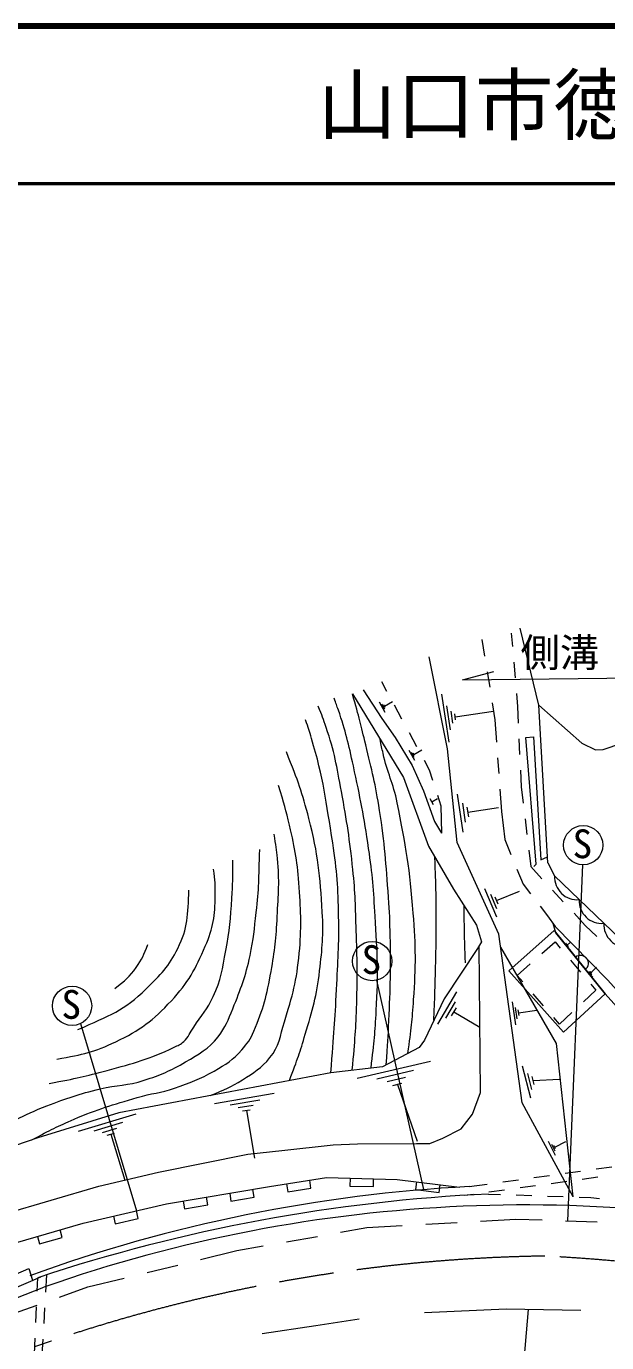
# Model space of a CAD drawing. Units: millimetres, scale not verified. Extents: x 40000 to 680000, y 20000 to 380000.
# Drawn here: x 386466 to 423404, y 296248 to 380000 of the extents above; entities that cross this region are included whole.
import ezdxf
from ezdxf.enums import TextEntityAlignment as Align

# ---------------------------------------------------------------- set-up
doc = ezdxf.new("R2010")
doc.units = ezdxf.units.MM
doc.header["$LTSCALE"] = 1000
doc.linetypes.add('CHAIN', pattern=[18.5, 12, -1.5, 3.5, -1.5])
for name, color, linetype, lineweight in [('M-BGD', 7, 'Continuous', 13), ('M-BMK', 2, 'CHAIN', 13), ('M-STR-HTXT', 7, 'Continuous', 13), ('M-TTL', 2, 'Continuous', 140), ('M-TTL-LINE', 7, 'Continuous', 50)]:
    doc.layers.add(name, color=color, linetype=linetype, lineweight=lineweight)
doc.layers.add('M-TTL-TXT', color=7, linetype='Continuous')
doc.styles.add('ＭＳ ゴシック', font='')
doc.styles.get('ＭＳ ゴシック').set_extended_font_data('MS Gothic')

msp = doc.modelspace()

# ---------------------------------------------------------------- linework, layer by layer
at = {"layer": 'M-BGD'}
for p, q in [((415457, 340992), (415633, 339919)), ((417332, 341381), (417403, 340545)), ((417488, 339549), (417573, 338552)), ((415795, 338932), (415957, 337945)), ((409067, 338312), (409398, 337700)), ((417657, 337556), (417728, 336721)), ((409308, 336349), (408946, 336993)), ((409282, 336546), (409101, 336869)), ((409301, 336663), (409211, 336824)), ((409256, 336744), (409771, 337033)), ((409875, 336821), (410351, 335942)), ((413382, 334449), (412921, 337503)), ((413470, 335243), (413239, 336770)), ((416119, 336958), (416295, 335885)), ((417728, 336721), (417776, 335667)), ((413616, 335656), (413501, 336419)), ((413791, 335877), (413733, 336259)), ((413762, 336068), (416206, 336437)), ((416295, 335885), (416394, 334462)), ((410827, 335062), (411304, 334183)), ((417820, 334668), (417865, 333669)), ((411185, 333286), (410823, 333931)), ((411159, 333484), (410978, 333806)), ((411178, 333600), (411087, 333761)), ((411133, 333681), (411648, 333970)), ((416463, 333465), (416532, 332467)), ((411780, 333304), (412112, 332691)), ((412112, 332691), (412325, 332027)), ((417910, 332670), (417957, 331616)), ((412374, 330469), (412164, 330843)), ((412269, 330656), (412643, 330866)), ((412631, 331075), (412845, 330411)), ((414272, 328721), (413906, 331150)), ((416602, 331470), (416701, 330047)), ((417957, 331616), (418085, 330565)), ((412845, 330411), (412900, 328668)), ((414424, 329365), (414240, 330579)), ((414621, 329705), (414529, 330313)), ((414575, 330009), (416518, 330302)), ((416701, 330047), (416917, 328264)), ((418206, 329572), (418326, 328579)), ((416917, 328264), (417308, 327308)), ((418447, 327587), (418575, 326535)), ((420929, 303995), (421890, 326648)), ((417687, 326382), (418079, 325426)), ((418575, 326535), (419286, 325768)), ((416413, 323312), (415658, 325134)), ((416400, 324374), (417858, 324978)), ((418079, 325426), (418557, 324808)), ((419965, 325034), (420644, 324300)), ((416407, 323843), (416029, 324754)), ((416494, 324146), (416306, 324602)), ((419168, 324017), (419646, 323399)), ((419646, 323399), (420133, 322724)), ((421324, 323566), (422034, 322799)), ((422034, 322799), (422778, 322091)), ((419285, 321009), (420122, 321742)), ((420122, 321742), (420452, 321351)), ((420970, 321434), (420796, 321662)), ((420883, 321548), (421111, 321722)), ((417696, 319617), (418533, 320350)), ((421097, 320587), (421742, 319822)), ((422527, 319511), (422116, 319937)), ((422406, 319806), (422747, 320135)), ((408764, 319309), (411746, 305986)), ((418061, 319198), (417696, 319617)), ((422467, 319659), (422261, 319871)), ((422458, 319753), (422355, 319859)), ((412667, 316505), (413875, 318573)), ((419376, 317690), (418719, 318444)), ((422716, 318667), (421924, 317932)), ((422387, 319058), (422716, 318667)), ((413175, 316901), (413780, 317935)), ((413533, 317039), (413835, 317556)), ((417612, 316480), (417411, 317924)), ((417706, 316861), (417606, 317583)), ((417825, 317061), (417775, 317422)), ((413684, 317298), (415338, 316331)), ((417800, 317242), (418956, 317402)), ((420398, 316517), (420033, 316936)), ((421191, 317252), (420398, 316517)), ((389920, 316552), (393481, 304634)), ((407528, 313070), (412196, 314164)), ((408768, 313033), (411102, 313579)), ((418568, 311798), (418051, 313841)), ((418643, 312361), (418385, 313382)), ((409424, 312858), (410591, 313132)), ((409789, 312615), (410372, 312752)), ((410081, 312684), (411346, 309063)), ((418783, 312667), (418654, 313178)), ((418718, 312923), (420402, 313006)), ((398441, 311465), (402243, 312116)), ((399435, 311374), (401336, 311700)), ((389798, 309695), (393457, 310801)), ((399953, 311202), (400904, 311365)), ((400234, 310989), (400710, 311071)), ((400472, 311030), (400993, 307989)), ((390787, 309728), (392616, 310280)), ((391318, 309622), (392232, 309898)), ((391620, 309447), (392077, 309585)), ((391849, 309516), (392733, 306589)), ((420101, 308690), (420800, 309044)), ((420147, 308164), (419705, 309039)), ((420124, 308427), (419903, 308864)), ((420156, 308581), (420045, 308799)), ((422737, 307304), (423728, 307441)), ((404583, 306086), (404505, 306580)), ((407068, 306711), (407056, 306211)), ((408556, 306175), (408568, 306675)), ((416794, 306478), (417785, 306616)), ((418775, 306753), (419766, 306891)), ((420756, 307029), (421747, 307166)), ((421853, 306660), (422844, 306797)), ((399410, 305750), (399493, 305257)), ((400972, 305507), (400889, 306000)), ((403024, 306347), (403101, 305853)), ((403101, 305853), (404583, 306086)), ((407056, 306211), (408556, 306175)), ((411307, 306485), (411246, 305989)), ((411246, 305989), (412735, 305805)), ((412735, 305805), (412796, 306301)), ((414372, 305624), (414919, 305700)), ((414661, 306182), (415804, 306340)), ((415890, 305706), (416646, 305681)), ((415910, 305837), (416900, 305974)), ((417891, 306111), (418882, 306248)), ((419872, 306385), (420863, 306522)), ((396452, 305251), (396535, 304758)), ((396535, 304758), (398014, 305008)), ((398014, 305008), (397931, 305501)), ((399493, 305257), (400972, 305507)), ((417645, 305646), (418644, 305612)), ((419644, 305578), (420643, 305544)), ((421643, 305510), (422398, 305484)), ((422398, 305484), (422937, 305431)), ((392007, 304296), (392119, 303808)), ((392119, 303808), (393581, 304144)), ((393581, 304144), (393469, 304631)), ((415380, 303986), (417627, 304115)), ((417627, 304115), (419294, 304055)), ((388750, 302947), (388611, 303427)), ((406469, 303273), (408142, 303568)), ((408142, 303568), (410389, 303698)), ((411886, 303784), (413883, 303899)), ((420793, 304000), (422792, 303927)), ((387170, 303009), (387310, 302529)), ((387310, 302529), (388750, 302947)), ((399872, 302109), (401545, 302404)), ((403022, 302665), (404992, 303012)), ((397558, 301545), (399872, 302109)), ((394158, 300717), (396101, 301190)), ((387153, 299528), (387190, 300382)), ((387754, 300567), (387691, 299472)), ((390387, 299798), (392700, 300362)), ((388575, 299150), (390387, 299798)), ((385280, 297972), (387163, 298645)), ((387065, 297530), (387109, 298529)), ((387634, 298474), (387577, 297475)), ((417145, 283581), (418424, 298367)), ((386978, 295532), (387021, 296531)), ((387520, 296477), (387462, 295479))]:
    msp.add_line(p, q, dxfattribs=at)
for points in [[(419656, 326785), (419075, 336813), (417899, 341718)], [(421276, 305522), (418031, 311512), (416545, 322241), (413896, 328078), (413275, 334023), (412113, 339888)], [(407221, 337537), (410464, 332213), (412059, 327835), (413653, 325105), (415113, 322808), (415430, 321741), (415187, 321335), (413052, 318119), (411809, 315498), (411466, 315030), (409142, 313804), (405845, 313426), (392357, 310871), (387195, 309276), (379818, 306763), (370818, 300468), (362684, 300144), (359414, 299738), (360412, 299862)], [(407911, 337776), (409088, 335966), (409945, 334757), (411021, 332966), (411749, 331359), (412455, 329412), (412900, 328668)], [(419075, 336813), (421830, 334395), (422694, 333962), (423181, 333989), (425559, 334800), (428289, 336773), (428721, 336989), (429829, 334638), (432126, 331017), (434369, 328260), (434883, 327801)], [(418758, 326555), (418926, 326687), (418250, 334761), (418755, 334797), (419217, 326975), (419635, 327154)], [(419656, 326785), (420089, 325947), (426358, 319921), (427507, 318786)], [(425916, 315481), (425700, 315778), (423305, 318451), (420177, 322321), (419998, 322911)], [(420133, 322724), (423484, 319319), (426321, 316157)], [(370818, 300468), (377034, 300873), (380682, 302765), (385006, 304414), (391087, 306197), (394870, 307089), (400573, 308251), (402735, 308467), (406005, 308846), (407545, 308900), (411301, 308927), (412139, 308927), (412977, 309251), (414139, 309845), (414869, 310791), (415382, 312170), (415284, 321498)], [(421276, 305522), (420202, 315280), (416660, 321410)], [(379929, 300910), (390090, 303856), (395387, 305072), (401954, 306180), (405575, 306747), (410061, 306639), (414042, 306147)], [(381116, 298344), (385794, 300610), (386623, 300971), (386866, 300223)], [(361122, 290137), (361076, 290626), (368907, 293892), (381612, 297952), (387385, 300447)], [(353228, 286474), (353426, 285951), (353494, 285833), (360745, 288678), (380040, 296826), (387590, 299781)], [(411801, 298161), (417004, 298391), (421760, 298310)], [(401478, 296837), (404883, 297351), (407640, 297756)]]:
    msp.add_lwpolyline(points, dxfattribs=at)
msp.add_lwpolyline([(417167, 319916), (420062, 322463), (423305, 318451), (420651, 316001)], close=True, dxfattribs=at)
for centre in [(421911, 327898), (408480, 320527), (389378, 317678)]:
    msp.add_circle(centre, 1250, dxfattribs=at)
for centre, radius, start, end in [((421518, 325866), 1432, 176.73224, 275.53411), ((423085, 324359), 1432, 176.73224, 275.53411), ((424653, 322853), 1432, 176.73224, 275.53411), ((421741, 320386), 500, 308.95149, 128.95149), ((419668, 209683), 96628, 92.97071, 109.96116), ((420967, 198315), 107511, 92.70673, 108.31099), ((418236, 212628), 92384, 75.55498, 109.37344)]:
    msp.add_arc(centre, radius, start, end, dxfattribs=at)
for points, knots in [([(409379, 313929), (409476, 315284), (409492, 315646), (409542, 316748), (409639, 318843), (409679, 320020), (409626, 322117), (409603, 323079), (409596, 323620), (409518, 324579), (409343, 326746), (409303, 327971), (408954, 330116), (408686, 331761), (408462, 332670), (408071, 334290), (407764, 335564), (407653, 335984), (407221, 337537)], [0, 0, 0, 0, 1, 1, 1, 2, 2, 2, 3, 3, 3, 4, 4, 4, 5, 5, 5, 6, 6, 6, 6]), ([(407212, 313583), (407393, 315605), (407439, 316170), (407493, 317832), (407552, 319636), (407526, 320649), (407466, 322453), (407415, 323975), (407410, 324831), (407250, 326345), (407043, 328297), (406878, 329387), (406520, 331317), (406222, 332929), (406089, 333851), (405547, 335398), (405361, 335931), (405300, 336127), (405034, 336749)], [0, 0, 0, 0, 1, 1, 1, 2, 2, 2, 3, 3, 3, 4, 4, 4, 5, 5, 5, 6, 6, 6, 6]), ([(408405, 313720), (408621, 315442), (408658, 315948), (408741, 317382), (408876, 319721), (408815, 321042), (408669, 323381), (408563, 325067), (408504, 326016), (408254, 327687), (407945, 329754), (407726, 330906), (407281, 332948), (406976, 334351), (406793, 335139), (406326, 336497), (406224, 336794), (406194, 336897), (406056, 337254)], [0, 0, 0, 0, 1, 1, 1, 2, 2, 2, 3, 3, 3, 4, 4, 4, 5, 5, 5, 6, 6, 6, 6]), ([(405845, 313426), (406053, 315974), (406113, 316652), (406209, 318724), (406294, 320538), (406385, 321556), (406344, 323372), (406304, 325204), (406254, 326238), (405966, 328047), (405550, 330664), (405382, 332159), (404615, 334695), (404474, 335162), (404434, 335330), (404237, 335884)], [0, 0, 0, 0, 1, 1, 1, 2, 2, 2, 3, 3, 3, 4, 4, 4, 5, 5, 5, 5]), ([(410744, 314649), (410979, 316254), (411023, 316732), (411119, 318075), (411272, 320219), (411263, 321434), (411095, 323576), (410878, 326341), (410626, 327885), (410074, 330603), (409820, 331851), (409447, 332493), (409173, 333738), (409096, 334087), (409066, 334206), (408988, 334636)], [0, 0, 0, 0, 1, 1, 1, 2, 2, 2, 3, 3, 3, 4, 4, 4, 5, 5, 5, 5]), ([(403212, 312927), (403736, 314299), (403877, 314707), (404223, 315874), (404682, 317423), (404951, 318304), (405135, 319910), (405302, 321356), (405391, 322180), (405304, 323633), (405163, 325978), (405045, 327314), (404453, 329588), (404012, 331280), (403794, 331916), (403020, 333831)], [0, 0, 0, 0, 1, 1, 1, 2, 2, 2, 3, 3, 3, 4, 4, 4, 5, 5, 5, 5]), ([(398169, 311972), (399133, 312364), (399465, 312498), (400217, 312976), (400958, 313448), (401421, 313698), (401974, 314382), (402575, 315126), (402610, 315738), (402892, 316652), (403408, 318323), (403679, 319287), (403838, 321030), (403987, 322659), (403948, 323586), (403838, 325218), (403734, 326775), (403573, 327645), (403217, 329164), (402982, 330166), (402888, 330521), (402514, 331704)], [0, 0, 0, 0, 1, 1, 1, 2, 2, 2, 3, 3, 3, 4, 4, 4, 5, 5, 5, 6, 6, 6, 7, 7, 7, 7]), ([(386813, 309146), (388054, 309817), (388436, 310001), (389514, 310469), (391034, 311130), (391939, 311371), (393526, 311851), (394442, 312127), (395003, 312117), (395904, 312439), (396915, 312801), (397495, 312998), (398426, 313532), (399175, 313962), (399611, 314227), (400180, 314877), (400544, 315294), (400731, 315558), (400948, 316066), (401553, 317486), (401770, 318343), (402041, 319862), (402283, 321215), (402376, 321984), (402438, 323357), (402502, 324796), (402600, 325612), (402450, 327044), (402386, 327652), (402367, 327876), (402234, 328594)], [0, 0, 0, 0, 1, 1, 1, 2, 2, 2, 3, 3, 3, 4, 4, 4, 5, 5, 5, 6, 6, 6, 7, 7, 7, 8, 8, 8, 9, 9, 9, 10, 10, 10, 10]), ([(368366, 304527), (370636, 304963), (371291, 305119), (373140, 305608), (375926, 306345), (377436, 306947), (380130, 307968), (381618, 308532), (382442, 308872), (383896, 309517), (385421, 310194), (386213, 310717), (387769, 311319), (389065, 311820), (389810, 312062), (391156, 312400), (392241, 312672), (392904, 312593), (393967, 312941), (395036, 313290), (395627, 313544), (396597, 314112), (397481, 314628), (398032, 314914), (398669, 315715), (399159, 316331), (399310, 316769), (399606, 317499), (400129, 318788), (400420, 319525), (400705, 320886), (400927, 321944), (400981, 322550), (401102, 323624), (401275, 325179), (401270, 325726), (401318, 327624)], [0, 0, 0, 0, 1, 1, 1, 2, 2, 2, 3, 3, 3, 4, 4, 4, 5, 5, 5, 6, 6, 6, 7, 7, 7, 8, 8, 8, 9, 9, 9, 10, 10, 10, 11, 11, 11, 12, 12, 12, 12]), ([(387931, 312742), (389675, 313071), (390188, 313180), (391607, 313571), (393308, 314040), (394288, 314280), (395877, 315048), (396127, 315169), (396291, 315214), (396489, 315409), (396800, 315714), (396878, 315966), (397120, 316328), (397620, 317078), (397971, 317461), (398363, 318273), (398876, 319337), (398932, 320032), (399156, 321192), (399404, 322479), (399476, 323216), (399552, 324525), (399607, 325467), (399616, 325797), (399606, 326939)], [0, 0, 0, 0, 1, 1, 1, 2, 2, 2, 3, 3, 3, 4, 4, 4, 5, 5, 5, 6, 6, 6, 7, 7, 7, 8, 8, 8, 8]), ([(412408, 316762), (412474, 318396), (412486, 318821), (412515, 320141), (412555, 321967), (412581, 322991), (412542, 324816), (412523, 325722), (412517, 326018), (412468, 327134)], [0, 0, 0, 0, 1, 1, 1, 2, 2, 2, 3, 3, 3, 3]), ([(388418, 314292), (390110, 314590), (390788, 314736), (392165, 315391), (393715, 316127), (394526, 316749), (395697, 318003), (396788, 319172), (397221, 320014), (397859, 321480), (398367, 322651), (398477, 323411), (398489, 324687), (398495, 325350), (398492, 325623), (398381, 326381)], [0, 0, 0, 0, 1, 1, 1, 2, 2, 2, 3, 3, 3, 4, 4, 4, 5, 5, 5, 5]), ([(389751, 316166), (391771, 317075), (392690, 317369), (394093, 318760), (395001, 319660), (395550, 320188), (396111, 321336), (396759, 322662), (396750, 323441), (396814, 325048)], [0, 0, 0, 0, 1, 1, 1, 2, 2, 2, 3, 3, 3, 3]), ([(414416, 320410), (414380, 321419), (414369, 321679), (414353, 322492), (414341, 323095), (414338, 323288), (414332, 324037)], [0, 0, 0, 0, 1, 1, 1, 2, 2, 2, 2]), ([(392093, 318778), (392758, 319312), (393033, 319513), (393463, 320129), (393828, 320653), (393941, 320912), (394201, 321588)], [0, 0, 0, 0, 1, 1, 1, 2, 2, 2, 2])]:
    msp.add_open_spline(points, degree=3, knots=knots, dxfattribs=at)
at = {"layer": 'M-BMK'}
for centre, radius, start, end in [((420972, 199162), 102608, 90.83956, 109.3355), ((413173, 181974), 119950, 69.57953, 86.99152)]:
    msp.add_arc(centre, radius, start, end, dxfattribs=at)
at = {"layer": 'M-STR-HTXT'}
for q in [(416214, 338947), (441372, 338701)]:
    msp.add_line((414219, 338427), q, dxfattribs=at)
at = {"layer": 'M-TTL'}
msp.add_line((680000, 380000), (40000, 380000), dxfattribs=at)
at = {"layer": 'M-TTL-LINE'}
msp.add_line((40000, 370000), (680000, 370000), dxfattribs=at)

# ---------------------------------------------------------------- texts
at = {"layer": 'M-BGD', "style": 'ＭＳ ゴシック'}
for p in [(421232, 326524), (407801, 319153), (388700, 316305)]:
    msp.add_text('S', height=1833, dxfattribs=at).set_placement(p, align=Align.BOTTOM_LEFT)
at = {"layer": 'M-STR-HTXT', "style": 'ＭＳ ゴシック'}
msp.add_text('側溝\u3000L=337.0', height=1833, dxfattribs=at).set_placement((417922, 338689), align=Align.BOTTOM_LEFT)
at = {"layer": 'M-TTL-TXT', "style": 'ＭＳ ゴシック'}
msp.add_text('山口市徳地柚木', height=3666, dxfattribs=at).set_placement((405024, 375000), align=Align.MIDDLE_LEFT)

doc.saveas('drawing.dxf')
